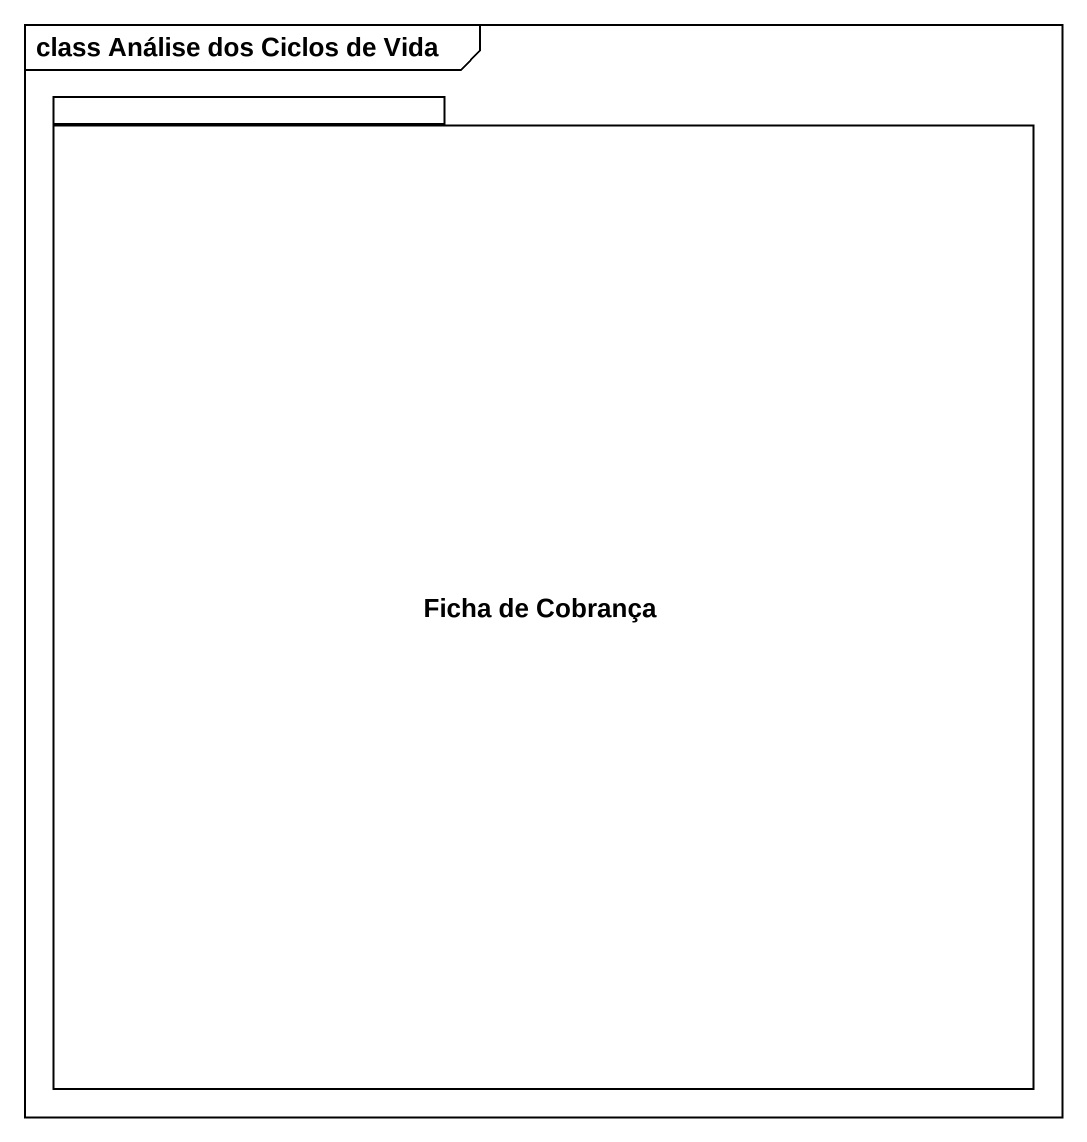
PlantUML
@startuml
mainframe class Análise dos Ciclos de Vida
package "Ficha de Cobrança" as Ficha_de_Cobrança {
}
@enduml
